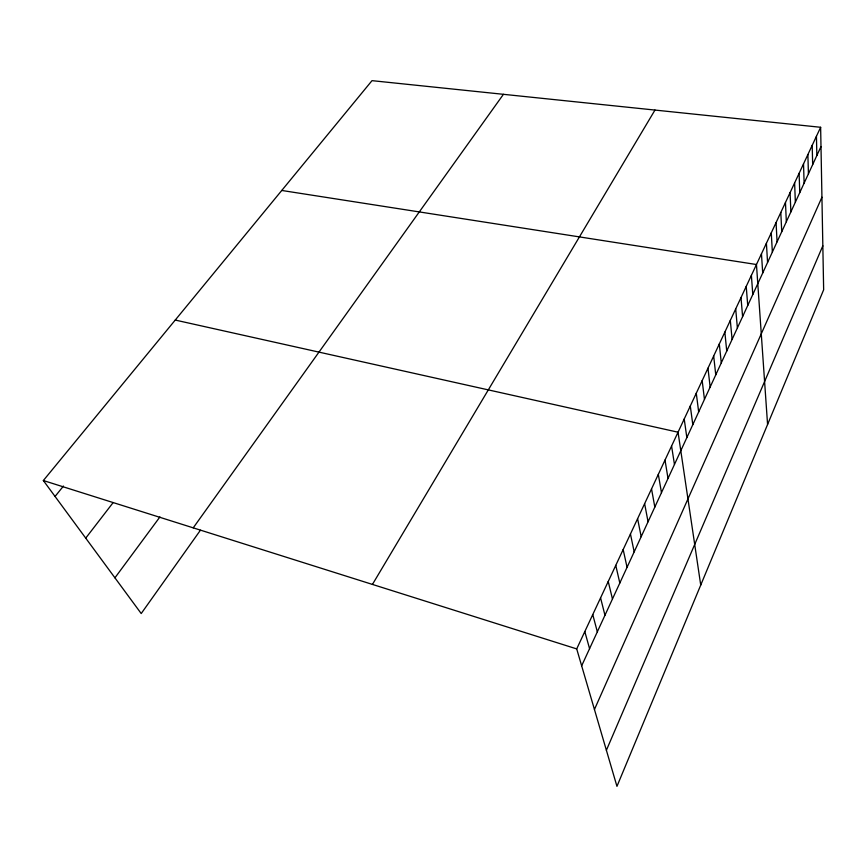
<?xml version="1.0" encoding="UTF-8"?>
<svg xmlns="http://www.w3.org/2000/svg" width="867" height="867" viewBox="0 0 867 867"><rect width="100%" height="100%" fill="white"/><g stroke="black" fill="none" stroke-linecap="round" stroke-linejoin="round"><path stroke-width="1.3" d="M606.391 750.269L822.837 245.805M594.448 709.477L821.938 197.221M581.659 665.813L820.995 146.545M820.637 127.286L823.65 289.784L616.957 786.347L576.707 648.906L820.637 127.286L372.008 80.653L43.35 480.535L141.213 613.543L200.429 530.214M372.442 584.423L654.975 110.066M193.233 527.84L503.445 94.308M114.932 577.823L159.929 516.927M85.725 538.125L113.003 502.773M55.065 496.444L63.454 486.051M281.753 190.458L756.457 264.522L767.577 424.494M175.242 320.064L678.048 432.21L700.731 585.084M43.35 480.535L576.707 648.906M584.802 631.588L589.571 648.657M592.757 614.584L597.33 631.805M600.571 597.894L604.96 615.256M608.233 581.486L612.46 598.989M615.765 565.382L619.818 583.014M623.167 549.548L627.058 567.3M630.45 533.996L634.178 551.867M637.592 518.704L641.179 536.684M644.625 503.673L648.05 521.761M651.529 488.901L654.823 507.087M658.324 474.368L661.467 492.651M665.011 460.084L668.013 478.443M671.578 446.028L674.461 464.474M684.215 419.01L686.848 437.597M690.295 406.016L692.809 424.667M696.277 393.217L698.672 411.933M702.172 380.624L704.459 399.394M707.971 368.215L710.149 387.04M713.682 356.001L715.752 374.869M719.307 343.961L721.279 362.883M724.855 332.104L726.73 351.07M730.317 320.422L732.095 339.43M735.704 308.912L737.383 327.954M741.003 297.576L742.596 316.65M746.227 286.403L747.733 305.498M751.386 275.381L752.794 294.509M761.464 253.814L762.711 272.997M766.406 243.259L767.566 262.452M771.272 232.855L772.356 252.069M776.063 222.591L777.081 241.817M780.799 212.469L781.741 231.706M785.469 202.488L786.336 221.735M790.075 192.637L790.877 211.895M794.616 182.926L795.353 202.184M799.103 173.335L799.764 192.604M803.525 163.885L804.121 183.154M807.881 154.554L808.423 173.823M812.195 145.342L812.672 164.611M816.443 136.249L816.855 155.518"/></g></svg>
